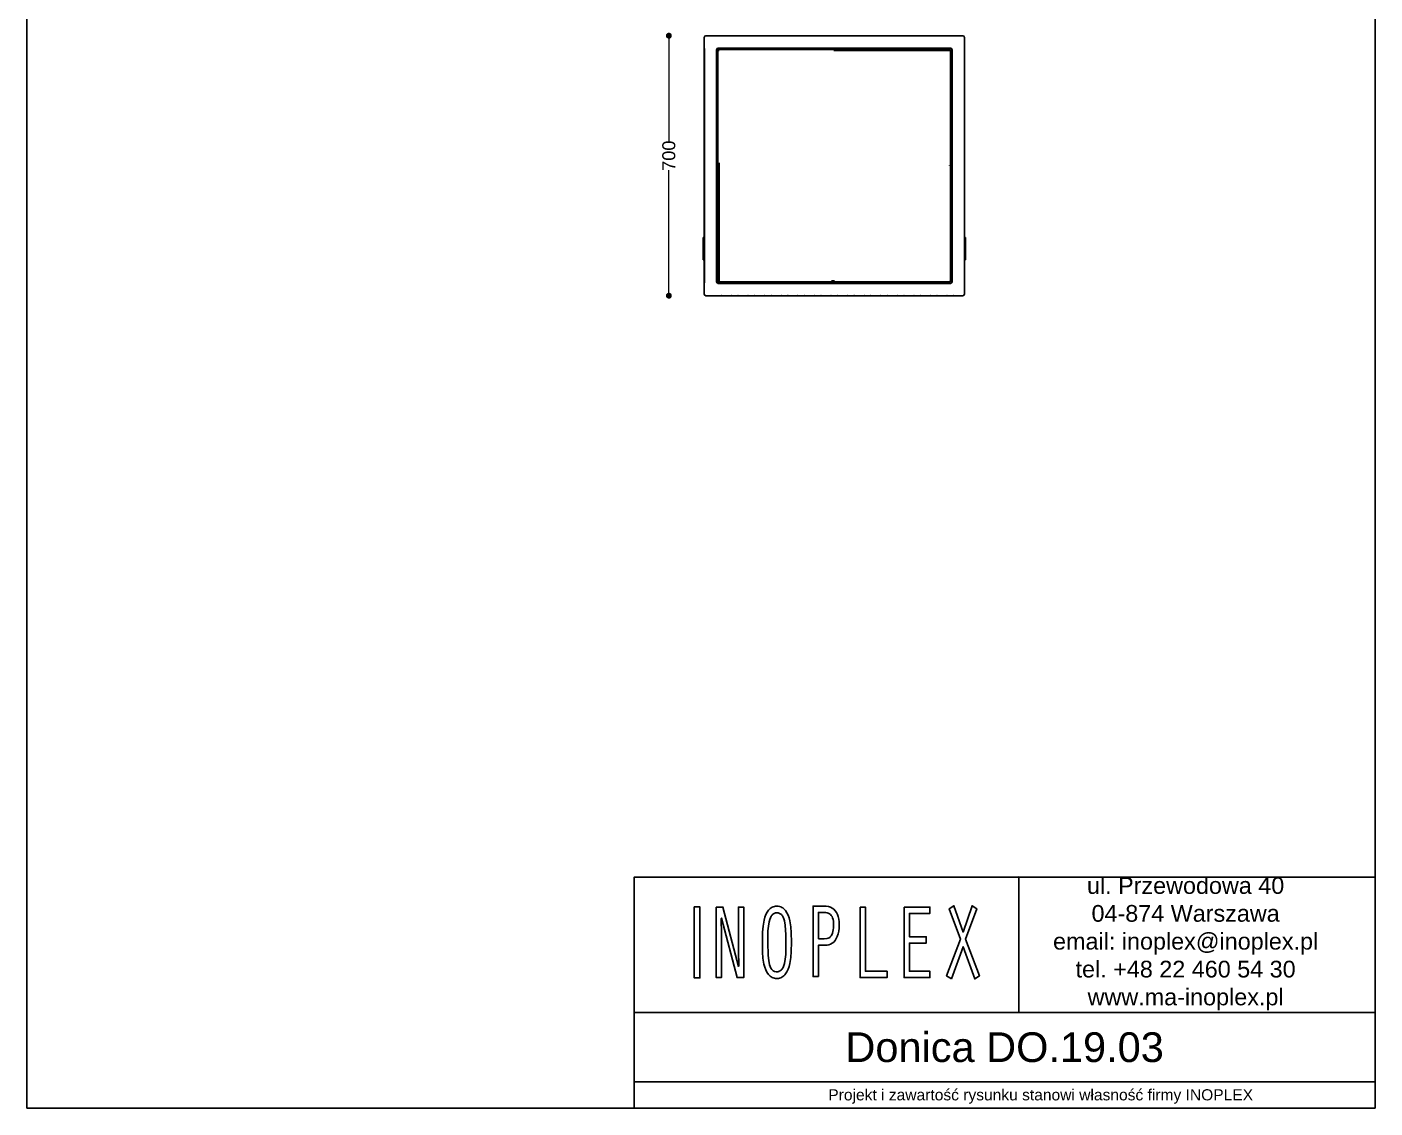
# Model space of a CAD drawing. Header units: millimetres. Extents: x 10366 to 13995, y 24552 to 29685.
# Drawn here: x 10366 to 13995, y 24552 to 27463 of the extents above; entities that cross this region are included whole.
import ezdxf

# ---------------------------------------------------------------- set-up
doc = ezdxf.new("R2010")
doc.units = ezdxf.units.MM
doc.header["$LTSCALE"] = 3
doc.layers.add('Default', color=7, linetype='Continuous')
doc.layers.add('DomyÅ›lny', color=7, linetype='Continuous')
doc.styles.get("Standard").update_dxf_attribs({"font": 'arial.ttf'})
doc.dimstyles.new('MATEUSZ', dxfattribs={"dimtxt": 35, "dimasz": 16, "dimexe": 0.18, "dimexo": 0.0625, "dimgap": 0.09, "dimtad": 0, "dimdec": 0, "dimdsep": 46, "dimtxsty": 'Standard', "dimblk": 'DOT', "dimcen": 0.09, "dimse1": 1, "dimse2": 1, "dimadec": 0, "dimazin": 0, "dimtfac": 1, "dimtdec": 0, "dimtofl": 0, "dimtmove": 0, "dimatfit": 3, "dimfxl": 1, "dimtolj": 1, "dimtzin": 0, "dimlwd": 9, "dimlwe": 9, "dimarcsym": 0})

# ---------------------------------------------------------------- blocks, each defined once
blk = doc.blocks.new('_Dot')
at = {"color": 0, "linetype": 'ByBlock', "lineweight": -2}
blk.add_line((-0.5, 0), (-1, 0), dxfattribs=at)
at = {"color": 0, "linetype": 'ByBlock', "const_width": 0.5}
blk.add_lwpolyline([(-0.25, 0, 1), (0.25, 0, 1)], format="xyb", close=True, dxfattribs=at)
blk = doc.blocks.new('*D20')
at = {"color": 0, "lineweight": 9, "transparency": 16777216}
for p, q in [((12094.1, 27423.6), (12094.1, 27155)), ((12094.1, 26755.6), (12094.1, 27077.9))]:
    blk.add_line(p, q, dxfattribs=at)
at = {"layer": 'Defpoints', "color": 0, "transparency": 16777216}
for p in [(12094.1, 27439.6), (12885, 27439.6), (12885, 26739.6)]:
    blk.add_point(p, dxfattribs=at)
at = {"color": 0, "lineweight": 9, "transparency": 16777216, "xscale": 16, "yscale": 16, "zscale": 16}
for p, rotation in [((12094.1, 27439.6), 90), ((12094.1, 26739.6), 270)]:
    blk.add_blockref('_Dot', p, dxfattribs=dict(at, rotation=rotation))
at = {"color": 0, "transparency": 16777216, "insert": (12094.1, 27116.5), "char_height": 35, "attachment_point": 5, "rotation": 90}
blk.add_mtext('\\A1;700', dxfattribs=at)
blk = doc.blocks.new('logo inoplex techniczne')
at = {"layer": 'DomyÅ›lny'}
for points in [[(-66.02, 24.77, 0), (-63.31, 24.77, 0), (-63.31, -0.1, 0), (-66.02, -0.1, 0)], [(-55.75, 24.71, 0), (-52.64, 24.71, 0), (-45.3, 3.93, 0), (-45.23, 4, 0), (-45.34, 9.52, 0), (-45.34, 24.71, 0), (-42.86, 24.71, 0), (-42.86, 0, 0), (-45.97, 0, 0), (-53.3, 20.82, 0), (-53.38, 20.74, 0), (-53.27, 15.15, 0), (-53.27, 0, 0), (-55.75, 0, 0)], [(-20.58, 12.37, 0), (-20.67, 9.09, 0), (-20.91, 7.01, 0), (-21.38, 4.89, 0), (-21.74, 3.87, 0), (-22.18, 2.91, 0), (-22.73, 2.03, 0), (-23.38, 1.25, 0), (-23.76, 0.91, 0), (-24.16, 0.61, 0), (-24.6, 0.34, 0), (-25.07, 0.11, 0), (-25.58, -0.07, 0), (-26.13, -0.21, 0), (-26.71, -0.3, 0), (-27.33, -0.33, 0), (-27.97, -0.31, 0), (-28.57, -0.24, 0), (-29.13, -0.12, 0), (-29.65, 0.05, 0), (-30.14, 0.26, 0), (-30.59, 0.51, 0), (-31.01, 0.8, 0), (-31.39, 1.13, 0), (-32.07, 1.88, 0), (-32.63, 2.73, 0), (-33.09, 3.67, 0), (-33.45, 4.68, 0), (-33.94, 6.78, 0), (-34.19, 8.87, 0), (-34.15, 15.92, 0), (-33.88, 18.05, 0), (-33.36, 20.15, 0), (-32.99, 21.14, 0), (-32.52, 22.06, 0), (-31.96, 22.89, 0), (-31.3, 23.62, 0), (-30.92, 23.94, 0), (-30.52, 24.22, 0), (-30.08, 24.46, 0), (-29.61, 24.67, 0), (-29.1, 24.83, 0), (-28.56, 24.95, 0), (-27.99, 25.02, 0), (-26.75, 25.01, 0), (-26.16, 24.92, 0), (-25.61, 24.79, 0), (-25.1, 24.61, 0), (-24.62, 24.39, 0), (-24.18, 24.13, 0), (-23.77, 23.83, 0), (-23.4, 23.49, 0), (-22.74, 22.73, 0), (-22.19, 21.86, 0), (-21.74, 20.91, 0), (-21.39, 19.9, 0), (-20.91, 17.79, 0), (-20.67, 15.71, 0)], [(-8.01, 0.35, 0), (-10.49, 0.35, 0), (-10.49, 25.06, 0), (-6.41, 25.06, 0), (-4.32, 25.03, 0), (-3.3, 24.91, 0), (-2.38, 24.68, 0), (-1.54, 24.36, 0), (-0.8, 23.94, 0), (-0.15, 23.43, 0), (0.41, 22.83, 0), (0.87, 22.13, 0), (1.23, 21.35, 0), (1.49, 20.48, 0), (1.64, 19.52, 0), (1.69, 18.48, 0), (1.63, 17.32, 0), (1.46, 16.25, 0), (1.18, 15.29, 0), (0.8, 14.42, 0), (0.33, 13.66, 0), (-0.22, 13, 0), (-0.85, 12.45, 0), (-1.54, 12.01, 0), (-2.3, 11.68, 0), (-3.12, 11.46, 0), (-3.98, 11.36, 0), (-8.01, 11.35, 0)], [(11.46, 24.71, 0), (13.94, 24.71, 0), (13.94, 2.22, 0), (24.09, 2.22, 0), (24.09, 0, 0), (11.46, 0, 0)], [(32.01, 24.71, 0), (44.04, 24.71, 0), (44.04, 22.48, 0), (34.49, 22.48, 0), (34.49, 14.33, 0), (42.38, 14.33, 0), (42.38, 12.11, 0), (34.49, 12.11, 0), (34.49, 2.22, 0), (44.04, 2.22, 0), (44.04, 0, 0), (32.01, 0, 0)], [(54.09, -0.48, 0), (51.87, 0.56, 0), (58.31, 13.45, 0), (53.02, 24.04, 0), (55.31, 25.19, 0), (59.54, 15.96, 0), (63.76, 25.19, 0), (66.05, 24.04, 0), (60.76, 13.45, 0), (67.2, 0.56, 0), (64.98, -0.48, 0), (59.57, 10.82, 0)], [(-31.69, 12.37, 0), (-31.5, 7.78, 0), (-31.22, 5.96, 0), (-30.79, 4.47, 0), (-30.5, 3.86, 0), (-30.17, 3.33, 0), (-29.79, 2.88, 0), (-29.58, 2.69, 0), (-29.35, 2.53, 0), (-29.11, 2.38, 0), (-28.86, 2.26, 0), (-28.59, 2.16, 0), (-28.3, 2.09, 0), (-27.68, 2.01, 0), (-26.95, 2.03, 0), (-26.59, 2.09, 0), (-26.26, 2.18, 0), (-25.95, 2.3, 0), (-25.66, 2.45, 0), (-25.39, 2.62, 0), (-25.15, 2.83, 0), (-24.92, 3.06, 0), (-24.51, 3.58, 0), (-24.18, 4.19, 0), (-23.9, 4.87, 0), (-23.51, 6.39, 0), (-23.29, 8.07, 0), (-23.19, 14.97, 0), (-23.47, 18.39, 0), (-23.84, 19.89, 0), (-24.11, 20.55, 0), (-24.43, 21.14, 0), (-24.83, 21.65, 0), (-25.05, 21.87, 0), (-25.29, 22.07, 0), (-25.56, 22.24, 0), (-25.84, 22.39, 0), (-26.15, 22.51, 0), (-26.48, 22.6, 0), (-26.83, 22.67, 0), (-27.21, 22.7, 0), (-27.61, 22.7, 0), (-27.99, 22.67, 0), (-28.35, 22.6, 0), (-28.68, 22.49, 0), (-28.99, 22.35, 0), (-29.28, 22.19, 0), (-29.54, 21.99, 0), (-29.79, 21.76, 0), (-30.02, 21.52, 0), (-30.41, 20.95, 0), (-30.74, 20.3, 0), (-31.01, 19.58, 0), (-31.38, 18, 0), (-31.59, 16.32, 0)], [(-8.01, 13.58, 0), (-5.3, 13.6, 0), (-4.02, 13.65, 0), (-3.47, 13.77, 0), (-2.97, 13.96, 0), (-2.73, 14.09, 0), (-2.52, 14.24, 0), (-2.12, 14.59, 0), (-1.77, 15.02, 0), (-1.48, 15.52, 0), (-1.25, 16.09, 0), (-1.07, 16.73, 0), (-0.96, 17.44, 0), (-0.91, 18.22, 0), (-0.92, 19, 0), (-1, 19.71, 0), (-1.15, 20.34, 0), (-1.37, 20.89, 0), (-1.66, 21.37, 0), (-2, 21.78, 0), (-2.41, 22.12, 0), (-2.88, 22.39, 0), (-3.41, 22.6, 0), (-3.99, 22.74, 0), (-4.62, 22.82, 0), (-8.01, 22.84, 0)]]:
    blk.add_polyline3d(points, close=True, dxfattribs=at)

msp = doc.modelspace()

# ---------------------------------------------------------------- linework, layer by layer
for p, q in [((13995, 24809.6), (12194.9, 24809.6)), ((13994.7, 24623), (12001.1, 24623))]:
    msp.add_line(p, q)
for points in [[(10366.2, 24552.5), (10366.2, 29684.6), (13995, 29684.6), (13995, 24552.5)], [(12001.1, 25174.2), (13036.2, 25174.6), (13036.2, 24810), (12001.1, 24809.6)], [(12001.1, 24552.5), (13995, 24552.5), (13995, 25174.2), (12001.1, 25174.2)]]:
    msp.add_lwpolyline(points, close=True)
at = {"layer": 'Default'}
for p, q in [((12189.5, 27435.1), (12189.5, 26744.1)), ((12885, 27439.6), (12194, 27439.6)), ((12889.5, 26744.1), (12889.5, 27435.1)), ((12189.6, 27405.1), (12189.6, 26774.2)), ((12189.6, 26774.2), (12189.6, 27405.1)), ((12222.6, 27402), (12222.6, 26777.2)), ((12226.3, 27402.7), (12226.3, 26776.5)), ((12852.6, 27402.7), (12226.3, 27402.7)), ((12851.9, 27406.5), (12227, 27406.5)), ((12849.6, 27399.7), (12538.5, 27399.7)), ((12852.6, 26776.5), (12852.6, 27402.7)), ((12856.4, 26777.2), (12856.4, 27402)), ((12229.3, 27097.3), (12229.3, 26779.7)), ((12849.6, 27089.6), (12849.6, 27090.1)), ((12186.6, 26836.7), (12186.6, 26895.6)), ((12186.7, 26892), (12186.7, 26890.9)), ((12189.2, 26896), (12187, 26896)), ((12189.2, 26895.6), (12187, 26895.6)), ((12187, 26836.7), (12187, 26895.6)), ((12189.2, 26836.7), (12189.2, 26895.6)), ((12890, 26896), (12892.2, 26896)), ((12890, 26895.6), (12892.2, 26895.6)), ((12890, 26895.6), (12890, 26836.7)), ((12892.2, 26895.6), (12892.2, 26836.7)), ((12892.4, 26892.2), (12892.4, 26891.3)), ((12892.4, 26889.7), (12892.4, 26892.2)), ((12892.4, 26891.8), (12892.4, 26889.7)), ((12892.4, 26890.9), (12892.4, 26891.8)), ((12892.4, 26889.2), (12892.4, 26890.9)), ((12892.6, 26895.6), (12892.6, 26836.7)), ((12186.6, 26879.6), (12187.2, 26879.6)), ((12186.6, 26879.6), (12187.2, 26879.6)), ((12186.7, 26888), (12186.7, 26886.8)), ((12186.7, 26886.8), (12186.7, 26883.9)), ((12186.7, 26883.9), (12186.7, 26883)), ((12186.7, 26861.8), (12186.7, 26860.8)), ((12186.7, 26860.8), (12186.7, 26856.9)), ((12186.7, 26853.8), (12186.7, 26849.1)), ((12892.4, 26887.6), (12892.4, 26889.2)), ((12892.4, 26888.7), (12892.4, 26886.7)), ((12892.4, 26886.2), (12892.4, 26888.7)), ((12892.4, 26886.7), (12892.4, 26887.6)), ((12892.4, 26887.1), (12892.4, 26886.2)), ((12892.4, 26878.5), (12892.4, 26883.2)), ((12892.4, 26871.4), (12892.4, 26875.4)), ((12892.4, 26870.5), (12892.4, 26871.4)), ((12186.7, 26846.1), (12186.7, 26843.5)), ((12186.7, 26845.2), (12186.7, 26846.1)), ((12186.7, 26845.6), (12186.7, 26844.7)), ((12186.7, 26843.5), (12186.7, 26845.6)), ((12186.7, 26844.7), (12186.7, 26843.1)), ((12186.7, 26843.1), (12186.7, 26841.4)), ((12186.7, 26842.6), (12186.7, 26840.1)), ((12186.7, 26840.5), (12186.7, 26842.6)), ((12186.7, 26841.4), (12186.7, 26840.5)), ((12186.7, 26840.1), (12186.7, 26840.9)), ((12189.2, 26836.7), (12187, 26836.7)), ((12189.2, 26836.3), (12187, 26836.3)), ((12890, 26836.7), (12892.2, 26836.7)), ((12890, 26836.3), (12892.2, 26836.3)), ((12892.6, 26852.7), (12891.9, 26852.7)), ((12892.6, 26852.7), (12891.9, 26852.7)), ((12892.4, 26848.4), (12892.4, 26849.3)), ((12892.4, 26845.5), (12892.4, 26848.4)), ((12892.4, 26844.3), (12892.4, 26845.5)), ((12892.4, 26840.3), (12892.4, 26841.4)), ((12226.3, 26776.5), (12852.6, 26776.5)), ((12227, 26772.7), (12851.9, 26772.7)), ((12531.8, 26779.5), (12539.7, 26779.5)), ((12194, 26739.6), (12885, 26739.6))]:
    msp.add_line(p, q, dxfattribs=at)
for points in [[(12229.3, 27399.7, 0), (12229.3, 27399.7, 0), (12229.3, 27399.7, 0), (12229.3, 27399.7, 0), (12229.3, 27399.7, 0), (12229.3, 27399.7, 0), (12229.3, 27399.7, 0), (12229.3, 27399.7, 0), (12229.3, 27399.7, 0), (12229.3, 27399.7, 0), (12229.3, 27399.7, 0), (12229.3, 27399.7, 0), (12229.3, 27399.8, 0), (12228.8, 27400.2, 0), (12226.3, 27402.7, 0)], [(12849.6, 27399.7, 0), (12849.6, 27399.7, 0), (12849.6, 27399.7, 0), (12849.6, 27399.7, 0), (12849.6, 27399.7, 0), (12849.6, 27399.7, 0), (12849.6, 27399.7, 0), (12849.6, 27399.7, 0), (12849.6, 27399.7, 0), (12849.6, 27399.7, 0), (12849.6, 27399.7, 0), (12849.6, 27399.7, 0), (12849.7, 27399.8, 0), (12850.1, 27400.2, 0), (12852.6, 27402.7, 0)], [(12187, 26895.6, 0), (12186.6, 26895.6, 0)], [(12187, 26896, 0), (12187, 26896, 0), (12187, 26896, 0), (12187, 26896, 0), (12187, 26896, 0), (12187, 26896, 0), (12187, 26896, 0), (12187, 26896, 0), (12187, 26896, 0), (12187, 26896, 0), (12187, 26896, 0), (12187, 26896, 0), (12187, 26896, 0), (12187, 26896, 0), (12187, 26896, 0), (12187, 26895.9, 0), (12187, 26895.6, 0)], [(12189.2, 26895.6, 0), (12189.2, 26896, 0)], [(12189.6, 26895.6, 0), (12189.6, 26895.6, 0), (12189.6, 26895.6, 0), (12189.6, 26895.6, 0), (12189.6, 26895.6, 0), (12189.6, 26895.6, 0), (12189.6, 26895.6, 0), (12189.6, 26895.6, 0), (12189.6, 26895.6, 0), (12189.6, 26895.6, 0), (12189.6, 26895.6, 0), (12189.6, 26895.6, 0), (12189.6, 26895.6, 0), (12189.5, 26895.6, 0), (12189.5, 26895.6, 0), (12189.5, 26895.6, 0), (12189.2, 26895.6, 0)], [(12890, 26895.6, 0), (12889.6, 26895.6, 0)], [(12890, 26896, 0), (12890, 26896, 0), (12890, 26896, 0), (12890, 26896, 0), (12890, 26896, 0), (12890, 26896, 0), (12890, 26896, 0), (12890, 26896, 0), (12890, 26896, 0), (12890, 26896, 0), (12890, 26896, 0), (12890, 26896, 0), (12890, 26896, 0), (12890, 26896, 0), (12890, 26896, 0), (12890, 26895.9, 0), (12890, 26895.6, 0)], [(12892.2, 26895.6, 0), (12892.2, 26896, 0)], [(12892.6, 26895.6, 0), (12892.6, 26895.6, 0), (12892.6, 26895.6, 0), (12892.6, 26895.6, 0), (12892.6, 26895.6, 0), (12892.6, 26895.6, 0), (12892.6, 26895.6, 0), (12892.6, 26895.6, 0), (12892.6, 26895.6, 0), (12892.6, 26895.6, 0), (12892.6, 26895.6, 0), (12892.6, 26895.6, 0), (12892.6, 26895.6, 0), (12892.5, 26895.6, 0), (12892.5, 26895.6, 0), (12892.5, 26895.6, 0), (12892.2, 26895.6, 0)], [(12186.7, 26870.4, 0), (12186.7, 26865.6, 0), (12186.7, 26865.6, 0), (12186.7, 26865.6, 0), (12186.7, 26865.6, 0), (12186.7, 26865.6, 0), (12186.7, 26865.6, 0), (12186.7, 26865.6, 0), (12186.7, 26865.6, 0), (12186.7, 26865.6, 0), (12186.7, 26865.6, 0), (12186.7, 26865.6, 0), (12186.7, 26865.6, 0), (12186.7, 26865.6, 0), (12186.7, 26865.6, 0), (12186.7, 26865.6, 0), (12186.7, 26865.6, 0), (12186.7, 26865.6, 0), (12186.7, 26865.6, 0), (12186.7, 26865.6, 0), (12186.7, 26865.6, 0), (12186.7, 26865.6, 0), (12186.7, 26865.9, 0), (12186.7, 26869.4, 0)], [(12892.4, 26861.9, 0), (12892.4, 26866.7, 0), (12892.4, 26866.7, 0), (12892.4, 26866.7, 0), (12892.4, 26866.7, 0), (12892.4, 26866.7, 0), (12892.4, 26866.7, 0), (12892.4, 26866.7, 0), (12892.4, 26866.7, 0), (12892.4, 26866.7, 0), (12892.4, 26866.7, 0), (12892.4, 26866.7, 0), (12892.4, 26866.7, 0), (12892.4, 26866.7, 0), (12892.4, 26866.7, 0), (12892.4, 26866.7, 0), (12892.4, 26866.7, 0), (12892.4, 26866.7, 0), (12892.4, 26866.7, 0), (12892.4, 26866.7, 0), (12892.4, 26866.7, 0), (12892.4, 26866.6, 0), (12892.4, 26866.4, 0), (12892.4, 26862.9, 0)], [(12186.6, 26836.7, 0), (12186.6, 26836.7, 0), (12186.6, 26836.7, 0), (12186.6, 26836.7, 0), (12186.6, 26836.7, 0), (12186.6, 26836.7, 0), (12186.6, 26836.7, 0), (12186.6, 26836.7, 0), (12186.6, 26836.7, 0), (12186.6, 26836.7, 0), (12186.6, 26836.7, 0), (12186.6, 26836.7, 0), (12186.6, 26836.7, 0), (12186.6, 26836.7, 0), (12186.6, 26836.7, 0), (12186.6, 26836.7, 0), (12186.6, 26836.7, 0), (12187, 26836.7, 0)], [(12187, 26836.7, 0), (12187, 26836.3, 0)], [(12189.2, 26836.3, 0), (12189.2, 26836.3, 0), (12189.2, 26836.3, 0), (12189.2, 26836.3, 0), (12189.2, 26836.3, 0), (12189.2, 26836.3, 0), (12189.2, 26836.3, 0), (12189.2, 26836.3, 0), (12189.2, 26836.3, 0), (12189.2, 26836.3, 0), (12189.2, 26836.3, 0), (12189.2, 26836.3, 0), (12189.2, 26836.3, 0), (12189.2, 26836.3, 0), (12189.2, 26836.3, 0), (12189.2, 26836.3, 0), (12189.2, 26836.7, 0)], [(12189.2, 26836.7, 0), (12189.6, 26836.7, 0)], [(12889.6, 26836.7, 0), (12889.6, 26836.7, 0), (12889.6, 26836.7, 0), (12889.6, 26836.7, 0), (12889.6, 26836.7, 0), (12889.6, 26836.7, 0), (12889.6, 26836.7, 0), (12889.6, 26836.7, 0), (12889.6, 26836.7, 0), (12889.6, 26836.7, 0), (12889.6, 26836.7, 0), (12889.6, 26836.7, 0), (12889.6, 26836.7, 0), (12889.6, 26836.7, 0), (12889.6, 26836.7, 0), (12889.6, 26836.7, 0), (12890, 26836.7, 0)], [(12890, 26836.7, 0), (12890, 26836.3, 0)], [(12892.2, 26836.3, 0), (12892.2, 26836.3, 0), (12892.2, 26836.3, 0), (12892.2, 26836.3, 0), (12892.2, 26836.3, 0), (12892.2, 26836.3, 0), (12892.2, 26836.3, 0), (12892.2, 26836.3, 0), (12892.2, 26836.3, 0), (12892.2, 26836.3, 0), (12892.2, 26836.3, 0), (12892.2, 26836.3, 0), (12892.2, 26836.3, 0), (12892.2, 26836.3, 0), (12892.2, 26836.3, 0), (12892.2, 26836.3, 0), (12892.2, 26836.7, 0)], [(12892.2, 26836.7, 0), (12892.6, 26836.7, 0)], [(12229.3, 26779.5, 0), (12229.3, 26779.5, 0), (12229.3, 26779.5, 0), (12229.3, 26779.5, 0), (12229.3, 26779.5, 0), (12229.3, 26779.5, 0), (12229.3, 26779.5, 0), (12229.3, 26779.5, 0), (12229.3, 26779.5, 0), (12229.3, 26779.5, 0), (12229.3, 26779.5, 0), (12229.3, 26779.5, 0), (12229.2, 26779.3, 0), (12226.3, 26776.5, 0)], [(12849.6, 26779.5, 0), (12849.6, 26779.5, 0), (12849.6, 26779.5, 0), (12849.6, 26779.5, 0), (12849.6, 26779.5, 0), (12849.6, 26779.5, 0), (12849.6, 26779.5, 0), (12849.6, 26779.5, 0), (12849.6, 26779.5, 0), (12849.6, 26779.5, 0), (12849.6, 26779.5, 0), (12849.6, 26779.5, 0), (12849.7, 26779.3, 0), (12852.6, 26776.5, 0)]]:
    msp.add_polyline3d(points, dxfattribs=at)
for points in [[(12186.7, 26874.3, 0), (12186.7, 26874.3, 0), (12186.7, 26874.3, 0), (12186.7, 26874.3, 0), (12186.7, 26874.3, 0), (12186.7, 26874.3, 0), (12186.7, 26874.3, 0), (12186.7, 26874.3, 0), (12186.7, 26874.3, 0), (12186.7, 26874.3, 0), (12186.7, 26874.3, 0), (12186.7, 26874.3, 0), (12186.7, 26874.3, 0), (12186.7, 26874.3, 0), (12186.7, 26874.3, 0), (12186.7, 26874.3, 0), (12186.7, 26874.3, 0), (12186.7, 26874.3, 0), (12186.7, 26874.3, 0), (12186.7, 26874.3, 0), (12186.7, 26874.3, 0), (12186.7, 26874.3, 0), (12186.7, 26874.3, 0), (12186.7, 26874.4, 0), (12186.7, 26874.7, 0), (12186.7, 26876.1, 0), (12186.7, 26879.4, 0), (12186.7, 26879.6, 0), (12186.7, 26879.6, 0), (12186.7, 26879.6, 0), (12186.7, 26879.6, 0), (12186.7, 26879.6, 0), (12186.7, 26879.6, 0), (12186.7, 26879.6, 0), (12186.7, 26879.6, 0), (12186.7, 26879.6, 0), (12186.7, 26879.6, 0), (12186.7, 26879.6, 0), (12186.7, 26879.6, 0), (12186.7, 26879.6, 0), (12186.7, 26879.6, 0), (12186.7, 26879.6, 0), (12186.7, 26879.6, 0), (12186.7, 26879.6, 0), (12186.7, 26879.6, 0), (12186.7, 26879.6, 0), (12186.7, 26879.6, 0), (12186.7, 26879.6, 0), (12186.7, 26879.6, 0), (12186.7, 26879.6, 0), (12186.7, 26879.6, 0), (12186.7, 26879.6, 0), (12186.7, 26879.6, 0), (12186.7, 26879.6, 0), (12186.7, 26879.6, 0), (12186.7, 26879.6, 0), (12186.7, 26879.6, 0), (12186.7, 26879.6, 0), (12186.7, 26879.6, 0), (12186.7, 26879.6, 0), (12186.7, 26879.6, 0), (12186.7, 26879.4, 0), (12186.7, 26878.5, 0), (12186.7, 26876.3, 0), (12186.7, 26874.8, 0), (12186.7, 26874.3, 0), (12186.7, 26874.3, 0), (12186.7, 26874.3, 0), (12186.7, 26874.3, 0), (12186.7, 26874.3, 0), (12186.7, 26874.3, 0), (12186.7, 26874.3, 0), (12186.7, 26874.3, 0), (12186.7, 26874.3, 0), (12186.7, 26874.3, 0), (12186.7, 26874.3, 0), (12186.7, 26874.3, 0), (12186.7, 26874.3, 0), (12186.7, 26874.3, 0), (12186.7, 26874.3, 0)], [(12892.4, 26858, 0), (12892.4, 26858, 0), (12892.4, 26858, 0), (12892.4, 26858, 0), (12892.4, 26858, 0), (12892.4, 26858, 0), (12892.4, 26858, 0), (12892.4, 26858, 0), (12892.4, 26858, 0), (12892.4, 26858, 0), (12892.4, 26858, 0), (12892.4, 26858, 0), (12892.4, 26858, 0), (12892.4, 26858, 0), (12892.4, 26858, 0), (12892.4, 26858, 0), (12892.4, 26858, 0), (12892.4, 26858, 0), (12892.4, 26858, 0), (12892.4, 26858, 0), (12892.4, 26858, 0), (12892.4, 26858, 0), (12892.4, 26858, 0), (12892.4, 26857.8, 0), (12892.4, 26857.5, 0), (12892.4, 26856.1, 0), (12892.4, 26852.9, 0), (12892.4, 26852.7, 0), (12892.4, 26852.7, 0), (12892.4, 26852.7, 0), (12892.4, 26852.7, 0), (12892.4, 26852.7, 0), (12892.4, 26852.7, 0), (12892.4, 26852.7, 0), (12892.4, 26852.7, 0), (12892.4, 26852.7, 0), (12892.4, 26852.7, 0), (12892.4, 26852.7, 0), (12892.4, 26852.7, 0), (12892.4, 26852.7, 0), (12892.4, 26852.7, 0), (12892.4, 26852.7, 0), (12892.4, 26852.7, 0), (12892.4, 26852.7, 0), (12892.4, 26852.7, 0), (12892.4, 26852.7, 0), (12892.4, 26852.7, 0), (12892.4, 26852.7, 0), (12892.4, 26852.7, 0), (12892.4, 26852.7, 0), (12892.4, 26852.7, 0), (12892.4, 26852.7, 0), (12892.4, 26852.7, 0), (12892.4, 26852.7, 0), (12892.4, 26852.7, 0), (12892.4, 26852.7, 0), (12892.4, 26852.7, 0), (12892.4, 26852.7, 0), (12892.4, 26852.7, 0), (12892.4, 26852.7, 0), (12892.4, 26852.7, 0), (12892.4, 26852.9, 0), (12892.4, 26853.8, 0), (12892.4, 26855.9, 0), (12892.4, 26857.5, 0), (12892.4, 26857.9, 0), (12892.4, 26858, 0), (12892.4, 26858, 0), (12892.4, 26858, 0), (12892.4, 26858, 0), (12892.4, 26858, 0), (12892.4, 26858, 0), (12892.4, 26858, 0), (12892.4, 26858, 0), (12892.4, 26858, 0), (12892.4, 26858, 0), (12892.4, 26858, 0), (12892.4, 26858, 0), (12892.4, 26858, 0), (12892.4, 26858, 0)]]:
    msp.add_polyline3d(points, close=True, dxfattribs=at)
for centre, radius, start, end in [((12194, 27435.1), 4.49, 90, 180), ((12217.5, 27437.6), 2, 54.5476, 90), ((12236.1, 27437.6), 2, 90, 117.1988), ((12262.1, 27437.6), 2, 53.3729, 90), ((12280.8, 27437.6), 2, 90, 121.1649), ((12306.8, 27437.6), 2, 52.2416, 90), ((12306.8, 27437.6), 2, 60.5564, 90), ((12325.5, 27437.6), 2, 90, 120.0045), ((12351.5, 27437.6), 2, 56.1154, 90), ((12370.1, 27437.6), 2, 90, 113.3316), ((12396.1, 27437.6), 2, 54.8923, 90), ((12414.8, 27437.6), 2, 90, 117.5555), ((12440.8, 27437.6), 2, 53.711, 90), ((12459.4, 27437.6), 2, 90, 116.3077), ((12485.4, 27437.6), 2, 52.5754, 90), ((12504.1, 27437.6), 2, 90, 120.3111), ((12530.1, 27437.6), 2, 56.4662, 90), ((12548.8, 27437.6), 2, 90, 119.1373), ((12574.8, 27437.6), 2, 55.2367, 90), ((12593.4, 27437.6), 2, 90, 117.9283), ((12619.4, 27437.6), 2, 54.0798, 90), ((12638.1, 27437.6), 2, 90, 116.6855), ((12664.1, 27437.6), 2, 52.9139, 90), ((12682.7, 27437.6), 2, 90, 120.6732), ((12708.7, 27437.6), 2, 56.8167, 90), ((12727.4, 27437.6), 2, 90, 119.5051), ((12753.4, 27437.6), 2, 55.6392, 90), ((12772.1, 27437.6), 2, 90, 118.3014), ((12798.1, 27437.6), 2, 54.4247, 90), ((12816.7, 27437.6), 2, 90, 117.0638), ((12842.7, 27437.6), 2, 53.2522, 90), ((12861.5, 27437.6), 2, 90, 126.7049), ((12885, 27435.1), 4.49, 0, 90), ((12191.5, 27411.6), 2, 180, 207.3392), ((12194, 27405.1), 4.49, 163.7597, 180), ((12227, 27402), 4.49, 90, 180), ((12851.9, 27402), 4.49, 0, 90), ((12885, 27405.1), 4.49, 0, 10.9123), ((12187, 26895.6), 0.4, 90, 180), ((12189.2, 26895.6), 0.4, 0, 90), ((12890, 26895.6), 0.4, 90, 180), ((12892.2, 26895.6), 0.4, 0, 90), ((12187, 26836.7), 0.4, 180, 270), ((12189.2, 26836.7), 0.4, 270, 0), ((12890, 26836.7), 0.4, 180, 270), ((12892.2, 26836.7), 0.4, 270, 0), ((12191.5, 26767.6), 2, 152.6608, 180), ((12194, 26774.2), 4.49, 180, 198.325), ((12227, 26777.2), 4.49, 180, 270), ((12851.9, 26777.2), 4.49, 270, 0), ((12885, 26774.2), 4.49, 344.7161, 0), ((12194, 26744.1), 4.49, 180, 270), ((12217.5, 26741.6), 2, 270, 305.4524), ((12236.1, 26741.7), 2, 240.9572, 270), ((12262.1, 26741.7), 2, 270, 291.8362), ((12280.8, 26741.7), 2, 236.8667, 270), ((12306.8, 26741.7), 2, 270, 293.1186), ((12325.5, 26741.7), 2, 238.0646, 270), ((12351.5, 26741.7), 2, 270, 294.4178), ((12370.1, 26741.7), 2, 239.3086, 270), ((12370.1, 26741.7), 2, 247.5681, 270), ((12396.1, 26741.7), 2, 270, 295.6564), ((12414.8, 26741.7), 2, 240.5895, 270), ((12440.8, 26741.7), 2, 270, 296.8643), ((12459.4, 26741.7), 2, 236.5084, 270), ((12485.4, 26741.7), 2, 270, 292.758), ((12504.1, 26741.7), 2, 237.708, 270), ((12530.1, 26741.7), 2, 270, 294.0301), ((12548.8, 26741.7), 2, 238.9462, 270), ((12548.8, 26741.7), 2, 247.1766, 270), ((12574.8, 26741.7), 2, 270, 295.2735), ((12593.4, 26741.7), 2, 240.2215, 270), ((12619.4, 26741.7), 2, 270, 296.4863), ((12638.1, 26741.7), 2, 241.5323, 270), ((12664.1, 26741.7), 2, 270, 292.3665), ((12682.7, 26741.7), 2, 237.3512, 270), ((12682.7, 26741.7), 2, 245.5432, 270), ((12708.7, 26741.7), 2, 270, 293.643), ((12727.4, 26741.7), 2, 238.5835, 270), ((12753.4, 26741.7), 2, 270, 294.8909), ((12772.1, 26741.7), 2, 239.8533, 270), ((12798.1, 26741.7), 2, 270, 296.1086), ((12816.7, 26741.7), 2, 241.0882, 270), ((12842.7, 26741.7), 2, 270, 291.9755), ((12861.5, 26741.6), 2, 233.2951, 270), ((12885, 26744.1), 4.49, 270, 0)]:
    msp.add_arc(centre, radius, start, end, dxfattribs=at)

# ---------------------------------------------------------------- block references
at = {"xscale": 5.763828745849459, "yscale": 7.680839070964094, "zscale": 5.763828745849459}
msp.add_blockref('logo inoplex techniczne', (12542.8, 24903.8), dxfattribs=at)

# ---------------------------------------------------------------- texts
at = {"attachment_point": 5}
for s, width, gutter_width, heights, insert, char_height in [('ul. Przewodowa 40\\P04-874 Warszawa\\Pemail: inoplex@inoplex.pl\\Ptel. +48 22 460 54 30\\Pwww.ma-inoplex.pl', 1019.877, 1, [432.7], (13485.1, 24994.8), 45), ('Donica DO.19.03', 1993.625, 1, [0], (12997.9, 24715.8), 80), ('\\pxqc;Projekt i zawartość rysunku stanowi własność firmy INOPLEX ', 1800.088, 12.5, [70.5], (13095, 24583.6), 30)]:
    msp.add_mtext_dynamic_manual_height_columns(s, width=width, gutter_width=gutter_width, heights=heights, dxfattribs=dict(at, insert=insert, char_height=char_height))

# ---------------------------------------------------------------- dimensions: what is measured, and where the dimension line sits
dim = msp.add_linear_dim(base=(12094.1, 27439.6), p1=(12885, 26739.6), p2=(12885, 27439.6), angle=90, dimstyle='MATEUSZ')
dim.commit()
dim.dimension.update_dxf_attribs({"geometry": '*D20', "text_midpoint": (12094.1, 27116.5), "dimtype": 160})

doc.saveas('drawing.dxf')
